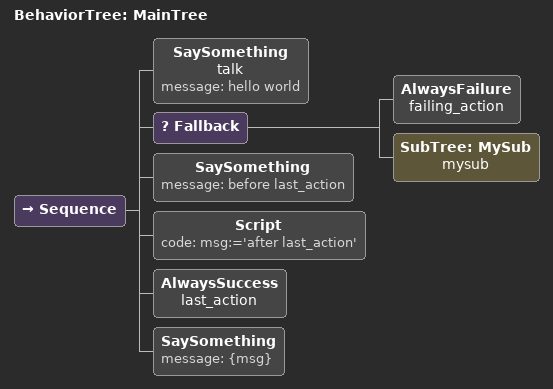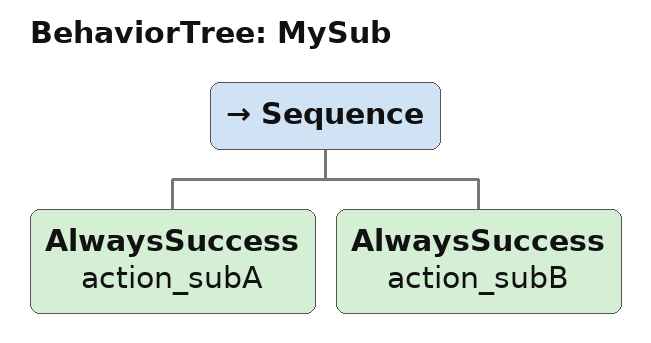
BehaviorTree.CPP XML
<root BTCPP_format="4">
  <BehaviorTree ID="MainTree">
    <Sequence>
      <SaySomething name="talk" message="hello world"/>
        <Fallback>
          <AlwaysFailure name="failing_action"/>
          <SubTree ID="MySub" name="mysub"/>
        </Fallback>
        <SaySomething message="before last_action"/>
        <Script code="msg:='after last_action'"/>
        <AlwaysSuccess name="last_action"/>
        <SaySomething message="{msg}"/>
    </Sequence>
  </BehaviorTree>

  <BehaviorTree ID="MySub">
    <Sequence>
      <AlwaysSuccess name="action_subA"/>
      <AlwaysSuccess name="action_subB"/>
    </Sequence>
  </BehaviorTree>
</root>
